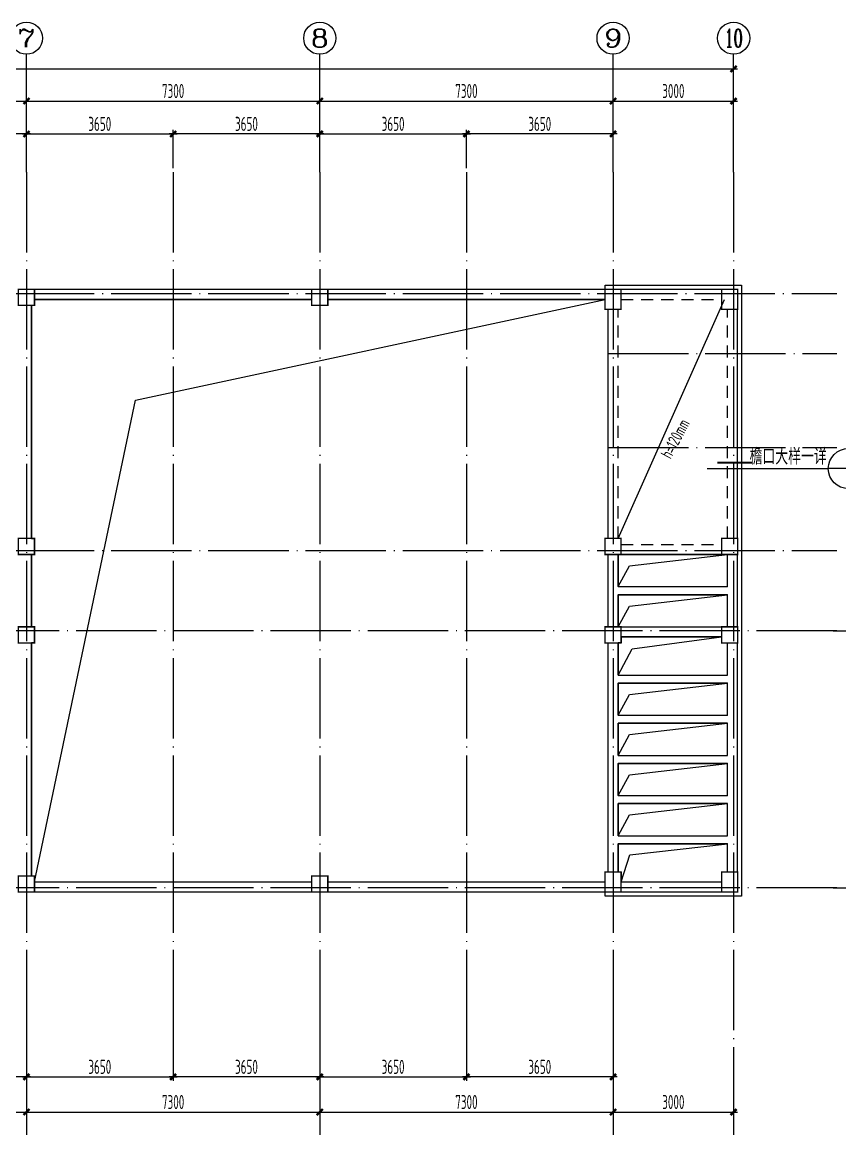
# Model space of a CAD drawing. Extents: x -472319 to -112444, y -516749 to -5704.
# Drawn here: x -260602 to -240249, y -383736 to -356189 of the extents above; entities that cross this region are included whole.
import ezdxf
from ezdxf.enums import TextEntityAlignment as Align

# ---------------------------------------------------------------- set-up
doc = ezdxf.new("R2010")
doc.units = 0
doc.header["$LTSCALE"] = 100
doc.header["$MEASUREMENT"] = 0
for name, pattern in [('3', [5, 3, -2]), ('CENTER', [2, 1.25, -0.25, 0.25, -0.25]), ('DOTE', [2.42, 2, -0.2, 0.02, -0.2])]:
    doc.linetypes.add(name, pattern=pattern)
for name, color, linetype in [('1301', 24, 'Continuous'), ('1307', 7, 'Continuous'), ('AXIS', 3, 'Continuous'), ('AXIS_TEXT', 7, 'Continuous'), ('DIM_IDEN', 3, 'Continuous'), ('DOTE', 1, 'CENTER'), ('PUB_TEXT', 7, 'Continuous'), ('S_BEAM', 4, 'Continuous'), ('S_BEAMDASH', 134, '3'), ('S_CL', 2, 'Continuous'), ('S_HOLE', 253, 'Continuous'), ('板标注', 221, 'Continuous'), ('洞口边线', 7, 'Continuous')]:
    doc.layers.add(name, color=color, linetype=linetype)
doc.styles.add('_HZTXT', font='txt.shx', dxfattribs={"width": 0.35, "bigfont": 'hztxt.shx'})
doc.styles.add('_TCH_AXIS', font='COMPLEX', dxfattribs={"bigfont": 'GBCBIG'})
doc.styles.add('COMPLEX', font='COMPLEX')
doc.styles.add('HZ', font='tssdeng.shx', dxfattribs={"width": 0.6, "height": 350, "bigfont": 'a.shx'})
doc.styles.add('TSSD_Rein', font='Tssdeng.shx', dxfattribs={"width": 0.7, "bigfont": 'hztxt.shx'})
doc.dimstyles.new('DIMN', dxfattribs={"dimtxt": 350, "dimasz": 150, "dimexe": 100, "dimexo": 100, "dimgap": 75, "dimtad": 1, "dimdec": 0, "dimzin": 0, "dimdsep": 46, "dimtxsty": 'HZ', "dimblk": 'ARCHTICK', "dimcen": 0.09, "dimdle": 100, "dimclrd": 3, "dimclre": 3, "dimclrt": 7, "dimazin": 2, "dimtfac": 1, "dimtdec": 0, "dimtmove": 2, "dimatfit": 3, "dimldrblk": 'ARCHTICK', "dimfxl": 1, "dimtolj": 1, "dimtzin": 0, "dimarcsym": 0})

# ---------------------------------------------------------------- blocks, each defined once
blk = doc.blocks.new('_ArchTick')
at = {"color": 0, "linetype": 'ByBlock', "const_width": 0.4}
blk.add_lwpolyline([(-0.5, -0.5), (0.5, 0.5)], dxfattribs=at)
blk = doc.blocks.new('*D1317')
at = {"layer": 'AXIS', "color": 3, "lineweight": -2, "transparency": 16777216}
for p, q in [((-267794, -359820), (-267794, -358054)), ((-260494, -359820), (-260494, -358054)), ((-267894, -358154), (-260394, -358154))]:
    blk.add_line(p, q, dxfattribs=at)
at = {"layer": 'Defpoints', "color": 0, "transparency": 16777216}
for p in [(-260494, -358154), (-267794, -359920), (-260494, -359920)]:
    blk.add_point(p, dxfattribs=at)
at = {"layer": 'AXIS', "color": 3, "lineweight": -2, "transparency": 16777216, "xscale": 150, "yscale": 150, "zscale": 150, "rotation": 180}
blk.add_blockref('_ArchTick', (-267794, -358154), dxfattribs=at)
at = {"layer": 'AXIS', "color": 3, "lineweight": -2, "transparency": 16777216, "xscale": 150, "yscale": 150, "zscale": 150}
blk.add_blockref('_ArchTick', (-260494, -358154), dxfattribs=at)
at = {"layer": 'AXIS', "color": 7, "transparency": 16777216, "insert": (-264144, -357904), "char_height": 350, "attachment_point": 5, "style": 'HZ'}
blk.add_mtext('\\A1;7300', dxfattribs=at)
blk = doc.blocks.new('*D1318')
at = {"layer": 'AXIS', "color": 3, "lineweight": -2, "transparency": 16777216}
for p, q in [((-260494, -359820), (-260494, -358054)), ((-253194, -359820), (-253194, -358054)), ((-260594, -358154), (-253094, -358154))]:
    blk.add_line(p, q, dxfattribs=at)
at = {"layer": 'Defpoints', "color": 0, "transparency": 16777216}
for p in [(-253194, -358154), (-260494, -359920), (-253194, -359920)]:
    blk.add_point(p, dxfattribs=at)
at = {"layer": 'AXIS', "color": 3, "lineweight": -2, "transparency": 16777216, "xscale": 150, "yscale": 150, "zscale": 150, "rotation": 180}
blk.add_blockref('_ArchTick', (-260494, -358154), dxfattribs=at)
at = {"layer": 'AXIS', "color": 3, "lineweight": -2, "transparency": 16777216, "xscale": 150, "yscale": 150, "zscale": 150}
blk.add_blockref('_ArchTick', (-253194, -358154), dxfattribs=at)
at = {"layer": 'AXIS', "color": 7, "transparency": 16777216, "insert": (-256844, -357904), "char_height": 350, "attachment_point": 5, "style": 'HZ'}
blk.add_mtext('\\A1;7300', dxfattribs=at)
blk = doc.blocks.new('*D1319')
at = {"layer": 'AXIS', "color": 3, "lineweight": -2, "transparency": 16777216}
for p, q in [((-253194, -359820), (-253194, -358054)), ((-245894, -359820), (-245894, -358054)), ((-253294, -358154), (-245794, -358154))]:
    blk.add_line(p, q, dxfattribs=at)
at = {"layer": 'Defpoints', "color": 0, "transparency": 16777216}
for p in [(-245894, -358154), (-253194, -359920), (-245894, -359920)]:
    blk.add_point(p, dxfattribs=at)
at = {"layer": 'AXIS', "color": 3, "lineweight": -2, "transparency": 16777216, "xscale": 150, "yscale": 150, "zscale": 150, "rotation": 180}
blk.add_blockref('_ArchTick', (-253194, -358154), dxfattribs=at)
at = {"layer": 'AXIS', "color": 3, "lineweight": -2, "transparency": 16777216, "xscale": 150, "yscale": 150, "zscale": 150}
blk.add_blockref('_ArchTick', (-245894, -358154), dxfattribs=at)
at = {"layer": 'AXIS', "color": 7, "transparency": 16777216, "insert": (-249544, -357904), "char_height": 350, "attachment_point": 5, "style": 'HZ'}
blk.add_mtext('\\A1;7300', dxfattribs=at)
blk = doc.blocks.new('*D1320')
at = {"layer": 'AXIS', "color": 3, "lineweight": -2, "transparency": 16777216}
for p, q in [((-245894, -359820), (-245894, -358054)), ((-242894, -359820), (-242894, -358054)), ((-245994, -358154), (-242794, -358154))]:
    blk.add_line(p, q, dxfattribs=at)
at = {"layer": 'Defpoints', "color": 0, "transparency": 16777216}
for p in [(-242894, -358154), (-245894, -359920), (-242894, -359920)]:
    blk.add_point(p, dxfattribs=at)
at = {"layer": 'AXIS', "color": 3, "lineweight": -2, "transparency": 16777216, "xscale": 150, "yscale": 150, "zscale": 150, "rotation": 180}
blk.add_blockref('_ArchTick', (-245894, -358154), dxfattribs=at)
at = {"layer": 'AXIS', "color": 3, "lineweight": -2, "transparency": 16777216, "xscale": 150, "yscale": 150, "zscale": 150}
blk.add_blockref('_ArchTick', (-242894, -358154), dxfattribs=at)
at = {"layer": 'AXIS', "color": 7, "transparency": 16777216, "insert": (-244394, -357904), "char_height": 350, "attachment_point": 5, "style": 'HZ'}
blk.add_mtext('\\A1;3000', dxfattribs=at)
blk = doc.blocks.new('*D1321')
at = {"layer": 'AXIS', "color": 3, "lineweight": -2, "transparency": 16777216}
for p, q in [((-302694, -359820), (-302694, -357254)), ((-242894, -359820), (-242894, -357254)), ((-302794, -357354), (-242794, -357354))]:
    blk.add_line(p, q, dxfattribs=at)
at = {"layer": 'Defpoints', "color": 0, "transparency": 16777216}
for p in [(-242894, -357354), (-302694, -359920), (-242894, -359920)]:
    blk.add_point(p, dxfattribs=at)
at = {"layer": 'AXIS', "color": 3, "lineweight": -2, "transparency": 16777216, "xscale": 150, "yscale": 150, "zscale": 150, "rotation": 180}
blk.add_blockref('_ArchTick', (-302694, -357354), dxfattribs=at)
at = {"layer": 'AXIS', "color": 3, "lineweight": -2, "transparency": 16777216, "xscale": 150, "yscale": 150, "zscale": 150}
blk.add_blockref('_ArchTick', (-242894, -357354), dxfattribs=at)
at = {"layer": 'AXIS', "color": 7, "transparency": 16777216, "insert": (-272794, -357104), "char_height": 350, "attachment_point": 5, "style": 'HZ'}
blk.add_mtext('\\A1;59800', dxfattribs=at)
blk = doc.blocks.new('*D1331')
at = {"layer": 'AXIS', "color": 3, "lineweight": -2, "transparency": 16777216}
for p, q in [((-267794, -382170), (-267794, -383418)), ((-260494, -382170), (-260494, -383418)), ((-267894, -383318), (-260394, -383318))]:
    blk.add_line(p, q, dxfattribs=at)
at = {"layer": 'Defpoints', "color": 0, "transparency": 16777216}
for p in [(-267794, -382070), (-260494, -382070), (-260494, -383318)]:
    blk.add_point(p, dxfattribs=at)
at = {"layer": 'AXIS', "color": 3, "lineweight": -2, "transparency": 16777216, "xscale": 150, "yscale": 150, "zscale": 150, "rotation": 180}
blk.add_blockref('_ArchTick', (-267794, -383318), dxfattribs=at)
at = {"layer": 'AXIS', "color": 3, "lineweight": -2, "transparency": 16777216, "xscale": 150, "yscale": 150, "zscale": 150}
blk.add_blockref('_ArchTick', (-260494, -383318), dxfattribs=at)
at = {"layer": 'AXIS', "color": 7, "transparency": 16777216, "insert": (-264144, -383068), "char_height": 350, "attachment_point": 5, "style": 'HZ'}
blk.add_mtext('\\A1;7300', dxfattribs=at)
blk = doc.blocks.new('*D1332')
at = {"layer": 'AXIS', "color": 3, "lineweight": -2, "transparency": 16777216}
for p, q in [((-260494, -382170), (-260494, -383418)), ((-253194, -382170), (-253194, -383418)), ((-260594, -383318), (-253094, -383318))]:
    blk.add_line(p, q, dxfattribs=at)
at = {"layer": 'Defpoints', "color": 0, "transparency": 16777216}
for p in [(-260494, -382070), (-253194, -382070), (-253194, -383318)]:
    blk.add_point(p, dxfattribs=at)
at = {"layer": 'AXIS', "color": 3, "lineweight": -2, "transparency": 16777216, "xscale": 150, "yscale": 150, "zscale": 150, "rotation": 180}
blk.add_blockref('_ArchTick', (-260494, -383318), dxfattribs=at)
at = {"layer": 'AXIS', "color": 3, "lineweight": -2, "transparency": 16777216, "xscale": 150, "yscale": 150, "zscale": 150}
blk.add_blockref('_ArchTick', (-253194, -383318), dxfattribs=at)
at = {"layer": 'AXIS', "color": 7, "transparency": 16777216, "insert": (-256844, -383068), "char_height": 350, "attachment_point": 5, "style": 'HZ'}
blk.add_mtext('\\A1;7300', dxfattribs=at)
blk = doc.blocks.new('*D1333')
at = {"layer": 'AXIS', "color": 3, "lineweight": -2, "transparency": 16777216}
for p, q in [((-253194, -382170), (-253194, -383418)), ((-245894, -382170), (-245894, -383418)), ((-253294, -383318), (-245794, -383318))]:
    blk.add_line(p, q, dxfattribs=at)
at = {"layer": 'Defpoints', "color": 0, "transparency": 16777216}
for p in [(-253194, -382070), (-245894, -382070), (-245894, -383318)]:
    blk.add_point(p, dxfattribs=at)
at = {"layer": 'AXIS', "color": 3, "lineweight": -2, "transparency": 16777216, "xscale": 150, "yscale": 150, "zscale": 150, "rotation": 180}
blk.add_blockref('_ArchTick', (-253194, -383318), dxfattribs=at)
at = {"layer": 'AXIS', "color": 3, "lineweight": -2, "transparency": 16777216, "xscale": 150, "yscale": 150, "zscale": 150}
blk.add_blockref('_ArchTick', (-245894, -383318), dxfattribs=at)
at = {"layer": 'AXIS', "color": 7, "transparency": 16777216, "insert": (-249544, -383068), "char_height": 350, "attachment_point": 5, "style": 'HZ'}
blk.add_mtext('\\A1;7300', dxfattribs=at)
blk = doc.blocks.new('*D1334')
at = {"layer": 'AXIS', "color": 3, "lineweight": -2, "transparency": 16777216}
for p, q in [((-245894, -382170), (-245894, -383418)), ((-242894, -382170), (-242894, -383418)), ((-245994, -383318), (-242794, -383318))]:
    blk.add_line(p, q, dxfattribs=at)
at = {"layer": 'Defpoints', "color": 0, "transparency": 16777216}
for p in [(-245894, -382070), (-242894, -382070), (-242894, -383318)]:
    blk.add_point(p, dxfattribs=at)
at = {"layer": 'AXIS', "color": 3, "lineweight": -2, "transparency": 16777216, "xscale": 150, "yscale": 150, "zscale": 150, "rotation": 180}
blk.add_blockref('_ArchTick', (-245894, -383318), dxfattribs=at)
at = {"layer": 'AXIS', "color": 3, "lineweight": -2, "transparency": 16777216, "xscale": 150, "yscale": 150, "zscale": 150}
blk.add_blockref('_ArchTick', (-242894, -383318), dxfattribs=at)
at = {"layer": 'AXIS', "color": 7, "transparency": 16777216, "insert": (-244394, -383068), "char_height": 350, "attachment_point": 5, "style": 'HZ'}
blk.add_mtext('\\A1;3000', dxfattribs=at)
blk = doc.blocks.new('*D1335')
at = {"layer": 'AXIS', "color": 3, "lineweight": -2, "transparency": 16777216}
for p, q in [((-302694, -382170), (-302694, -384218)), ((-242894, -382170), (-242894, -384218)), ((-302794, -384118), (-242794, -384118))]:
    blk.add_line(p, q, dxfattribs=at)
at = {"layer": 'Defpoints', "color": 0, "transparency": 16777216}
for p in [(-302694, -382070), (-242894, -382070), (-242894, -384118)]:
    blk.add_point(p, dxfattribs=at)
at = {"layer": 'AXIS', "color": 3, "lineweight": -2, "transparency": 16777216, "xscale": 150, "yscale": 150, "zscale": 150, "rotation": 180}
blk.add_blockref('_ArchTick', (-302694, -384118), dxfattribs=at)
at = {"layer": 'AXIS', "color": 3, "lineweight": -2, "transparency": 16777216, "xscale": 150, "yscale": 150, "zscale": 150}
blk.add_blockref('_ArchTick', (-242894, -384118), dxfattribs=at)
at = {"layer": 'AXIS', "color": 7, "transparency": 16777216, "insert": (-272794, -383868), "char_height": 350, "attachment_point": 5, "style": 'HZ'}
blk.add_mtext('\\A1;59800', dxfattribs=at)
blk = doc.blocks.new('_AXISO')
blk.add_circle((0, 0), 0.5)
at = {"layer": 'AXIS_TEXT', "style": 'COMPLEX', "width": 1.041667}
blk.add_attdef('A', text='', height=0.56, dxfattribs=at).set_placement((-0.25, -0.28), (0.25, -0.28), align=Align.FIT)
blk = doc.blocks.new('*D1370')
at = {"layer": '1301', "color": 3, "lineweight": -2, "transparency": 16777216}
for p, q in [((-249544, -359820), (-249544, -358872)), ((-245894, -359820), (-245894, -358872)), ((-245794, -358972), (-249644, -358972))]:
    blk.add_line(p, q, dxfattribs=at)
at = {"layer": 'Defpoints', "color": 0, "transparency": 16777216}
for p in [(-249544, -358972), (-249544, -359920), (-245894, -359920)]:
    blk.add_point(p, dxfattribs=at)
at = {"layer": '1301', "color": 3, "lineweight": -2, "transparency": 16777216, "xscale": 150, "yscale": 150, "zscale": 150, "rotation": 180}
blk.add_blockref('_ArchTick', (-249544, -358972), dxfattribs=at)
at = {"layer": '1301', "color": 3, "lineweight": -2, "transparency": 16777216, "xscale": 150, "yscale": 150, "zscale": 150}
blk.add_blockref('_ArchTick', (-245894, -358972), dxfattribs=at)
at = {"layer": '1301', "color": 7, "transparency": 16777216, "insert": (-247719, -358722), "char_height": 350, "attachment_point": 5, "style": 'HZ'}
blk.add_mtext('\\A1;3650', dxfattribs=at)
blk = doc.blocks.new('*D1342')
at = {"layer": '1301', "color": 3, "lineweight": -2, "transparency": 16777216}
for p, q in [((-253194, -359820), (-253194, -358872)), ((-249544, -359820), (-249544, -358872)), ((-253294, -358972), (-249444, -358972))]:
    blk.add_line(p, q, dxfattribs=at)
at = {"layer": 'Defpoints', "color": 0, "transparency": 16777216}
for p in [(-249544, -358972), (-253194, -359920), (-249544, -359920)]:
    blk.add_point(p, dxfattribs=at)
at = {"layer": '1301', "color": 3, "lineweight": -2, "transparency": 16777216, "xscale": 150, "yscale": 150, "zscale": 150, "rotation": 180}
blk.add_blockref('_ArchTick', (-253194, -358972), dxfattribs=at)
at = {"layer": '1301', "color": 3, "lineweight": -2, "transparency": 16777216, "xscale": 150, "yscale": 150, "zscale": 150}
blk.add_blockref('_ArchTick', (-249544, -358972), dxfattribs=at)
at = {"layer": '1301', "color": 7, "transparency": 16777216, "insert": (-251369, -358722), "char_height": 350, "attachment_point": 5, "style": 'HZ'}
blk.add_mtext('\\A1;3650', dxfattribs=at)
blk = doc.blocks.new('*D1343')
at = {"layer": '1301', "color": 3, "lineweight": -2, "transparency": 16777216}
for p, q in [((-256844, -359820), (-256844, -358872)), ((-253194, -359820), (-253194, -358872)), ((-253094, -358972), (-256944, -358972))]:
    blk.add_line(p, q, dxfattribs=at)
at = {"layer": 'Defpoints', "color": 0, "transparency": 16777216}
for p in [(-256844, -358972), (-256844, -359920), (-253194, -359920)]:
    blk.add_point(p, dxfattribs=at)
at = {"layer": '1301', "color": 3, "lineweight": -2, "transparency": 16777216, "xscale": 150, "yscale": 150, "zscale": 150, "rotation": 180}
blk.add_blockref('_ArchTick', (-256844, -358972), dxfattribs=at)
at = {"layer": '1301', "color": 3, "lineweight": -2, "transparency": 16777216, "xscale": 150, "yscale": 150, "zscale": 150}
blk.add_blockref('_ArchTick', (-253194, -358972), dxfattribs=at)
at = {"layer": '1301', "color": 7, "transparency": 16777216, "insert": (-255019, -358722), "char_height": 350, "attachment_point": 5, "style": 'HZ'}
blk.add_mtext('\\A1;3650', dxfattribs=at)
blk = doc.blocks.new('*D1344')
at = {"layer": '1301', "color": 3, "lineweight": -2, "transparency": 16777216}
for p, q in [((-260494, -359820), (-260494, -358872)), ((-256844, -359820), (-256844, -358872)), ((-260594, -358972), (-256744, -358972))]:
    blk.add_line(p, q, dxfattribs=at)
at = {"layer": 'Defpoints', "color": 0, "transparency": 16777216}
for p in [(-256844, -358972), (-260494, -359920), (-256844, -359920)]:
    blk.add_point(p, dxfattribs=at)
at = {"layer": '1301', "color": 3, "lineweight": -2, "transparency": 16777216, "xscale": 150, "yscale": 150, "zscale": 150, "rotation": 180}
blk.add_blockref('_ArchTick', (-260494, -358972), dxfattribs=at)
at = {"layer": '1301', "color": 3, "lineweight": -2, "transparency": 16777216, "xscale": 150, "yscale": 150, "zscale": 150}
blk.add_blockref('_ArchTick', (-256844, -358972), dxfattribs=at)
at = {"layer": '1301', "color": 7, "transparency": 16777216, "insert": (-258669, -358722), "char_height": 350, "attachment_point": 5, "style": 'HZ'}
blk.add_mtext('\\A1;3650', dxfattribs=at)
blk = doc.blocks.new('*D1346')
at = {"layer": '1301', "color": 3, "lineweight": -2, "transparency": 16777216}
for p, q in [((-264144, -359820), (-264144, -358872)), ((-260494, -359820), (-260494, -358872)), ((-260394, -358972), (-264244, -358972))]:
    blk.add_line(p, q, dxfattribs=at)
at = {"layer": 'Defpoints', "color": 0, "transparency": 16777216}
for p in [(-264144, -358972), (-264144, -359920), (-260494, -359920)]:
    blk.add_point(p, dxfattribs=at)
at = {"layer": '1301', "color": 3, "lineweight": -2, "transparency": 16777216, "xscale": 150, "yscale": 150, "zscale": 150, "rotation": 180}
blk.add_blockref('_ArchTick', (-264144, -358972), dxfattribs=at)
at = {"layer": '1301', "color": 3, "lineweight": -2, "transparency": 16777216, "xscale": 150, "yscale": 150, "zscale": 150}
blk.add_blockref('_ArchTick', (-260494, -358972), dxfattribs=at)
at = {"layer": '1301', "color": 7, "transparency": 16777216, "insert": (-262319, -358722), "char_height": 350, "attachment_point": 5, "style": 'HZ'}
blk.add_mtext('\\A1;3650', dxfattribs=at)
blk = doc.blocks.new('*D1301')
at = {"layer": '1301', "color": 3, "lineweight": -2, "transparency": 16777216}
for p, q in [((-264144, -380860), (-264144, -382542)), ((-260494, -380860), (-260494, -382542)), ((-260394, -382442), (-264244, -382442))]:
    blk.add_line(p, q, dxfattribs=at)
at = {"layer": 'Defpoints', "color": 0, "transparency": 16777216}
for p in [(-264144, -380760), (-260494, -380760), (-264144, -382442)]:
    blk.add_point(p, dxfattribs=at)
at = {"layer": '1301', "color": 3, "lineweight": -2, "transparency": 16777216, "xscale": 150, "yscale": 150, "zscale": 150, "rotation": 180}
blk.add_blockref('_ArchTick', (-264144, -382442), dxfattribs=at)
at = {"layer": '1301', "color": 3, "lineweight": -2, "transparency": 16777216, "xscale": 150, "yscale": 150, "zscale": 150}
blk.add_blockref('_ArchTick', (-260494, -382442), dxfattribs=at)
at = {"layer": '1301', "color": 7, "transparency": 16777216, "insert": (-262319, -382192), "char_height": 350, "attachment_point": 5, "style": 'HZ'}
blk.add_mtext('\\A1;3650', dxfattribs=at)
blk = doc.blocks.new('*D1303')
at = {"layer": '1301', "color": 3, "lineweight": -2, "transparency": 16777216}
for p, q in [((-256844, -380860), (-256844, -382542)), ((-253194, -380860), (-253194, -382542)), ((-253094, -382442), (-256944, -382442))]:
    blk.add_line(p, q, dxfattribs=at)
at = {"layer": 'Defpoints', "color": 0, "transparency": 16777216}
for p in [(-256844, -380760), (-253194, -380760), (-256844, -382442)]:
    blk.add_point(p, dxfattribs=at)
at = {"layer": '1301', "color": 3, "lineweight": -2, "transparency": 16777216, "xscale": 150, "yscale": 150, "zscale": 150, "rotation": 180}
blk.add_blockref('_ArchTick', (-256844, -382442), dxfattribs=at)
at = {"layer": '1301', "color": 3, "lineweight": -2, "transparency": 16777216, "xscale": 150, "yscale": 150, "zscale": 150}
blk.add_blockref('_ArchTick', (-253194, -382442), dxfattribs=at)
at = {"layer": '1301', "color": 7, "transparency": 16777216, "insert": (-255019, -382192), "char_height": 350, "attachment_point": 5, "style": 'HZ'}
blk.add_mtext('\\A1;3650', dxfattribs=at)
blk = doc.blocks.new('*D1304')
at = {"layer": '1301', "color": 3, "lineweight": -2, "transparency": 16777216}
for p, q in [((-260494, -380860), (-260494, -382542)), ((-256844, -380860), (-256844, -382542)), ((-260594, -382442), (-256744, -382442))]:
    blk.add_line(p, q, dxfattribs=at)
at = {"layer": 'Defpoints', "color": 0, "transparency": 16777216}
for p in [(-260494, -380760), (-256844, -380760), (-256844, -382442)]:
    blk.add_point(p, dxfattribs=at)
at = {"layer": '1301', "color": 3, "lineweight": -2, "transparency": 16777216, "xscale": 150, "yscale": 150, "zscale": 150, "rotation": 180}
blk.add_blockref('_ArchTick', (-260494, -382442), dxfattribs=at)
at = {"layer": '1301', "color": 3, "lineweight": -2, "transparency": 16777216, "xscale": 150, "yscale": 150, "zscale": 150}
blk.add_blockref('_ArchTick', (-256844, -382442), dxfattribs=at)
at = {"layer": '1301', "color": 7, "transparency": 16777216, "insert": (-258669, -382192), "char_height": 350, "attachment_point": 5, "style": 'HZ'}
blk.add_mtext('\\A1;3650', dxfattribs=at)
blk = doc.blocks.new('*D1305')
at = {"layer": '1301', "color": 3, "lineweight": -2, "transparency": 16777216}
for p, q in [((-249544, -380860), (-249544, -382542)), ((-245894, -380860), (-245894, -382542)), ((-245794, -382442), (-249644, -382442))]:
    blk.add_line(p, q, dxfattribs=at)
at = {"layer": 'Defpoints', "color": 0, "transparency": 16777216}
for p in [(-249544, -380760), (-245894, -380760), (-249544, -382442)]:
    blk.add_point(p, dxfattribs=at)
at = {"layer": '1301', "color": 3, "lineweight": -2, "transparency": 16777216, "xscale": 150, "yscale": 150, "zscale": 150, "rotation": 180}
blk.add_blockref('_ArchTick', (-249544, -382442), dxfattribs=at)
at = {"layer": '1301', "color": 3, "lineweight": -2, "transparency": 16777216, "xscale": 150, "yscale": 150, "zscale": 150}
blk.add_blockref('_ArchTick', (-245894, -382442), dxfattribs=at)
at = {"layer": '1301', "color": 7, "transparency": 16777216, "insert": (-247719, -382192), "char_height": 350, "attachment_point": 5, "style": 'HZ'}
blk.add_mtext('\\A1;3650', dxfattribs=at)
blk = doc.blocks.new('*D1306')
at = {"layer": '1301', "color": 3, "lineweight": -2, "transparency": 16777216}
for p, q in [((-253194, -380860), (-253194, -382542)), ((-249544, -380860), (-249544, -382542)), ((-253294, -382442), (-249444, -382442))]:
    blk.add_line(p, q, dxfattribs=at)
at = {"layer": 'Defpoints', "color": 0, "transparency": 16777216}
for p in [(-253194, -380760), (-249544, -380760), (-249544, -382442)]:
    blk.add_point(p, dxfattribs=at)
at = {"layer": '1301', "color": 3, "lineweight": -2, "transparency": 16777216, "xscale": 150, "yscale": 150, "zscale": 150, "rotation": 180}
blk.add_blockref('_ArchTick', (-253194, -382442), dxfattribs=at)
at = {"layer": '1301', "color": 3, "lineweight": -2, "transparency": 16777216, "xscale": 150, "yscale": 150, "zscale": 150}
blk.add_blockref('_ArchTick', (-249544, -382442), dxfattribs=at)
at = {"layer": '1301', "color": 7, "transparency": 16777216, "insert": (-251369, -382192), "char_height": 350, "attachment_point": 5, "style": 'HZ'}
blk.add_mtext('\\A1;3650', dxfattribs=at)
blk = doc.blocks.new('*D1378')
at = {"layer": 'AXIS', "color": 3, "lineweight": -2, "transparency": 16777216}
for p, q in [((-239279, -377840), (-239279, -371240)), ((-240413, -371340), (-239179, -371340)), ((-240413, -377740), (-239179, -377740))]:
    blk.add_line(p, q, dxfattribs=at)
at = {"layer": 'Defpoints', "color": 0, "transparency": 16777216}
for p in [(-240513, -371340), (-239279, -371340), (-240513, -377740)]:
    blk.add_point(p, dxfattribs=at)
at = {"layer": 'AXIS', "color": 3, "lineweight": -2, "transparency": 16777216, "xscale": 150, "yscale": 150, "zscale": 150}
for p, rotation in [((-239279, -371340), 90), ((-239279, -377740), 270)]:
    blk.add_blockref('_ArchTick', p, dxfattribs=dict(at, rotation=rotation))
at = {"layer": 'AXIS', "color": 7, "transparency": 16777216, "insert": (-239529, -374540), "char_height": 350, "attachment_point": 5, "rotation": 90, "style": 'HZ'}
blk.add_mtext('\\A1;6400', dxfattribs=at)

msp = doc.modelspace()

# ---------------------------------------------------------------- linework, layer by layer
msp.add_lwpolyline([(-246093.829, -362839.891), (-246093.829, -362739.891), (-246093.829, -362739.891), (-246093.829, -362739.891), (-242693.829, -362739.891), (-242693.829, -377939.891), (-246093.829, -377939.891), (-246093.829, -377939.891), (-246093.829, -377939.891), (-246093.829, -377839.891)])
at = {"layer": '1307', "color": 7}
msp.add_line((-245768.829, -369039.892), (-243118.829, -363089.891), dxfattribs=at)
at = {"layer": 'AXIS'}
for p, q in [((-260493.829, -359920.242), (-260493.829, -356989.447)), ((-253193.829, -359920.242), (-253193.829, -356989.447)), ((-245893.829, -359920.242), (-245893.829, -356989.447)), ((-242893.829, -359920.242), (-242893.829, -356989.447)), ((-260493.829, -382070.283), (-260493.829, -384482.578)), ((-253193.829, -382070.283), (-253193.829, -384482.578)), ((-245893.829, -382070.283), (-245893.829, -384482.578)), ((-242893.829, -382070.283), (-242893.829, -384482.578))]:
    msp.add_line(p, q, dxfattribs=at)
at = {"layer": 'DIM_IDEN'}
for p in [(-243551, -367303), (-239536.58, -367303)]:
    msp.add_line(p, (-240536.58, -367303), dxfattribs=at)
at = {"layer": 'DIM_IDEN', "const_width": 50}
msp.add_lwpolyline([(-243298.653, -367153), (-242417.37, -367153)], dxfattribs=at)
at = {"layer": 'DIM_IDEN'}
msp.add_circle((-240036.58, -367303), 500, dxfattribs=at)
at = {"layer": 'DOTE', "linetype": 'DOTE', "ltscale": 10}
for p, q in [((-260493.829, -359920.242), (-260493.829, -382070.283)), ((-256843.829, -359920.242), (-256843.829, -382070.283)), ((-253193.829, -359920.242), (-253193.829, -382070.283)), ((-249543.829, -359920.242), (-249543.829, -382070.283)), ((-245893.829, -359920.242), (-245893.829, -382070.283)), ((-242893.829, -359920.242), (-242893.829, -382070.283)), ((-304367.647, -362939.891), (-240321.018, -362939.891)), ((-246018.829, -364439.891), (-240321.018, -364439.891)), ((-246018.829, -366779.891), (-240321.018, -366779.891)), ((-304367.647, -369339.891), (-240321.018, -369339.891)), ((-240321.018, -371339.891), (-304367.647, -371339.891)), ((-240321.018, -377739.891), (-304367.647, -377739.891))]:
    msp.add_line(p, q, dxfattribs=at)
at = {"layer": 'S_BEAM'}
for p, q in [((-260293.829, -362839.891), (-256843.829, -362839.891)), ((-256843.829, -362839.891), (-253393.829, -362839.891)), ((-252993.829, -362839.891), (-249543.829, -362839.891)), ((-249543.829, -362839.891), (-246093.829, -362839.891)), ((-245693.829, -362839.891), (-243193.829, -362839.891)), ((-260368.829, -369039.892), (-260368.829, -363239.891)), ((-260293.829, -363089.891), (-256843.829, -363089.891)), ((-256843.829, -363089.891), (-253393.829, -363089.891)), ((-252993.829, -363089.891), (-249543.829, -363089.891)), ((-249543.829, -363089.891), (-246093.829, -363089.891)), ((-246018.829, -369039.892), (-246018.829, -363339.891)), ((-242793.829, -369039.892), (-242793.829, -363339.891)), ((-260368.829, -370339.892), (-260368.829, -369439.892)), ((-246018.829, -370339.892), (-246018.829, -369439.892)), ((-245768.829, -370239.892), (-245768.829, -369439.892)), ((-245693.829, -369439.892), (-243193.829, -369439.892)), ((-243043.829, -370239.892), (-243043.829, -369439.892)), ((-242793.829, -370339.892), (-242793.829, -369439.892)), ((-260368.829, -371239.892), (-260368.829, -370339.892)), ((-246018.829, -371239.892), (-246018.829, -370339.892)), ((-245768.829, -370239.892), (-243043.829, -370239.892)), ((-245768.829, -371239.892), (-245768.829, -370439.892)), ((-245768.829, -370439.892), (-243043.829, -370439.892)), ((-243043.829, -371239.892), (-243043.829, -370439.892)), ((-242793.829, -371239.892), (-242793.829, -370339.892)), ((-245693.829, -371239.892), (-243193.829, -371239.892)), ((-245693.829, -371489.892), (-243193.829, -371489.892)), ((-260368.829, -372539.892), (-260368.829, -371639.892)), ((-246018.829, -372539.892), (-246018.829, -371639.892)), ((-245768.829, -372439.892), (-245768.829, -371639.892)), ((-243043.829, -372439.892), (-243043.829, -371639.892)), ((-242793.829, -372539.892), (-242793.829, -371639.892)), ((-260368.829, -373539.892), (-260368.829, -372539.892)), ((-246018.829, -373539.892), (-246018.829, -372539.892)), ((-245768.829, -372439.892), (-243043.829, -372439.892)), ((-245768.829, -373439.892), (-245768.829, -372639.892)), ((-245768.829, -372639.892), (-243043.829, -372639.892)), ((-243043.829, -373439.892), (-243043.829, -372639.892)), ((-242793.829, -373539.892), (-242793.829, -372539.892)), ((-245768.829, -373439.892), (-243043.829, -373439.892)), ((-260368.829, -374539.892), (-260368.829, -373539.892)), ((-246018.829, -374539.892), (-246018.829, -373539.892)), ((-245768.829, -374439.892), (-245768.829, -373639.892)), ((-245768.829, -373639.892), (-243043.829, -373639.892)), ((-243043.829, -374439.892), (-243043.829, -373639.892)), ((-242793.829, -374539.892), (-242793.829, -373539.892)), ((-260368.829, -375539.892), (-260368.829, -374539.892)), ((-246018.829, -375539.892), (-246018.829, -374539.892)), ((-245768.829, -374439.892), (-243043.829, -374439.892)), ((-242793.829, -375539.892), (-242793.829, -374539.892)), ((-245768.829, -375439.892), (-245768.829, -374639.892)), ((-245768.829, -374639.892), (-243043.829, -374639.892)), ((-243043.829, -375439.892), (-243043.829, -374639.892)), ((-245768.829, -375439.892), (-243043.829, -375439.892)), ((-260368.829, -376539.892), (-260368.829, -375539.892)), ((-246018.829, -376539.892), (-246018.829, -375539.892)), ((-245768.829, -376439.892), (-245768.829, -375639.892)), ((-245768.829, -375639.892), (-243043.829, -375639.892)), ((-243043.829, -376439.892), (-243043.829, -375639.892)), ((-242793.829, -376539.892), (-242793.829, -375539.892)), ((-260368.829, -377439.892), (-260368.829, -376539.892)), ((-246018.829, -377339.892), (-246018.829, -376539.892)), ((-245768.829, -376439.892), (-243043.829, -376439.892)), ((-242793.829, -377339.892), (-242793.829, -376539.892)), ((-245768.829, -377339.892), (-245768.829, -376639.892)), ((-245768.829, -376639.892), (-243043.829, -376639.892)), ((-243043.829, -377339.892), (-243043.829, -376639.892)), ((-260293.829, -377589.892), (-256843.829, -377589.892)), ((-256843.829, -377589.892), (-253393.829, -377589.892)), ((-252993.829, -377589.892), (-249543.829, -377589.892)), ((-249543.829, -377589.892), (-246093.829, -377589.892)), ((-245693.829, -377589.892), (-243193.829, -377589.892)), ((-260293.829, -377839.892), (-256843.829, -377839.892)), ((-256843.829, -377839.892), (-253393.829, -377839.892)), ((-252993.829, -377839.892), (-249543.829, -377839.892)), ((-249543.829, -377839.892), (-246093.829, -377839.892)), ((-245693.829, -377839.892), (-243193.829, -377839.892))]:
    msp.add_line(p, q, dxfattribs=at)
at = {"layer": 'S_BEAMDASH'}
for p, q in [((-245693.829, -363089.891), (-243193.829, -363089.891)), ((-245768.829, -369039.892), (-245768.829, -363339.891)), ((-243043.829, -369039.892), (-243043.829, -363339.891)), ((-245693.829, -369189.892), (-243193.829, -369189.892))]:
    msp.add_line(p, q, dxfattribs=at)
at = {"layer": 'S_CL', "const_width": 35}
for points in [[(-260293.829, -363239.891), (-260293.829, -362839.891), (-260693.829, -362839.891), (-260693.829, -363239.891)], [(-252993.829, -363239.891), (-252993.829, -362839.891), (-253393.829, -362839.891), (-253393.829, -363239.891)], [(-245693.829, -363339.891), (-245693.829, -362839.891), (-246093.829, -362839.891), (-246093.829, -363339.891)], [(-242793.829, -363339.891), (-242793.829, -362839.891), (-243193.829, -362839.891), (-243193.829, -363339.891)], [(-260293.829, -369439.892), (-260293.829, -369039.892), (-260693.829, -369039.892), (-260693.829, -369439.892)], [(-245693.829, -369439.892), (-245693.829, -369039.892), (-246093.829, -369039.892), (-246093.829, -369439.892)], [(-242793.829, -369439.892), (-242793.829, -369039.892), (-243193.829, -369039.892), (-243193.829, -369439.892)], [(-260293.829, -371639.892), (-260293.829, -371239.892), (-260693.829, -371239.892), (-260693.829, -371639.892)], [(-245693.829, -371639.892), (-245693.829, -371239.892), (-246093.829, -371239.892), (-246093.829, -371639.892)], [(-242793.829, -371639.892), (-242793.829, -371239.892), (-243193.829, -371239.892), (-243193.829, -371639.892)], [(-245693.829, -377839.892), (-245693.829, -377339.892), (-246093.829, -377339.892), (-246093.829, -377839.892)], [(-242793.829, -377839.892), (-242793.829, -377339.892), (-243193.829, -377339.892), (-243193.829, -377839.892)], [(-260293.829, -377839.892), (-260293.829, -377439.892), (-260693.829, -377439.892), (-260693.829, -377839.892)], [(-252993.829, -377839.892), (-252993.829, -377439.892), (-253393.829, -377439.892), (-253393.829, -377839.892)]]:
    msp.add_lwpolyline(points, close=True, dxfattribs=at)
at = {"layer": 'S_HOLE', "const_width": 18}
for points in [[(-260368.829, -369039.892), (-260293.829, -369039.892), (-260293.829, -369439.892), (-260368.829, -369439.892), (-260368.829, -371239.892), (-260293.829, -371239.892), (-260293.829, -371639.892), (-260368.829, -371639.892), (-260368.829, -377439.892), (-260293.829, -377439.892), (-260293.829, -377589.892), (-253393.829, -377589.892), (-253393.829, -377439.892), (-252993.829, -377439.892), (-252993.829, -377589.892), (-246093.829, -377589.892), (-246093.829, -377339.892), (-246018.829, -377339.892), (-246018.829, -371639.892), (-246093.829, -371639.892), (-246093.829, -371239.892), (-246018.829, -371239.892), (-246018.829, -369439.892), (-246093.829, -369439.892), (-246093.829, -369039.892), (-246018.829, -369039.892), (-246018.829, -363339.891), (-246093.829, -363339.891), (-246093.829, -363089.891), (-252993.829, -363089.891), (-252993.829, -363239.891), (-253393.829, -363239.891), (-253393.829, -363089.891), (-260293.829, -363089.891), (-260293.829, -363239.891), (-260368.829, -363239.891), (-260368.829, -369039.892)], [(-245768.829, -370239.892), (-243043.829, -370239.892), (-243043.829, -369439.892), (-245768.829, -369439.892), (-245768.829, -370239.892)], [(-245768.829, -371239.892), (-243043.829, -371239.892), (-243043.829, -370439.892), (-245768.829, -370439.892), (-245768.829, -371239.892)], [(-245768.829, -372439.892), (-243043.829, -372439.892), (-243043.829, -371639.892), (-243193.829, -371639.892), (-243193.829, -371489.892), (-245693.829, -371489.892), (-245693.829, -371639.892), (-245768.829, -371639.892), (-245768.829, -372439.892)], [(-245768.829, -373439.892), (-243043.829, -373439.892), (-243043.829, -372639.892), (-245768.829, -372639.892), (-245768.829, -373439.892)], [(-245768.829, -374439.892), (-243043.829, -374439.892), (-243043.829, -373639.892), (-245768.829, -373639.892), (-245768.829, -374439.892)], [(-245768.829, -375439.892), (-243043.829, -375439.892), (-243043.829, -374639.892), (-245768.829, -374639.892), (-245768.829, -375439.892)], [(-245768.829, -376439.892), (-243043.829, -376439.892), (-243043.829, -375639.892), (-245768.829, -375639.892), (-245768.829, -376439.892)], [(-245768.829, -377339.892), (-245693.829, -377339.892), (-245693.829, -377589.892), (-243193.829, -377589.892), (-243193.829, -377339.892), (-243043.829, -377339.892), (-243043.829, -376639.892), (-245768.829, -376639.892), (-245768.829, -377339.892)]]:
    msp.add_lwpolyline(points, close=True, dxfattribs=at)
at = {"layer": '洞口边线'}
for points in [[(-246093.829, -363089.891), (-252993.829, -363089.891), (-252993.829, -363239.891), (-253393.829, -363239.891), (-253393.829, -363089.891), (-260293.829, -363089.891), (-260293.829, -363239.891), (-260368.829, -363239.891), (-260368.829, -369039.892), (-260293.829, -369039.892), (-260293.829, -369439.892), (-260368.829, -369439.892), (-260368.829, -371239.892), (-260293.829, -371239.892), (-260293.829, -371639.892), (-260368.829, -371639.892), (-260368.829, -377439.892), (-260293.829, -377439.892), (-260293.829, -377589.892), (-257783.598, -365600.119), (-246093.829, -363089.891)], [(-243043.829, -369439.892), (-245768.829, -369439.892), (-245768.829, -370239.892), (-245485.985, -369722.734), (-243043.829, -369439.892)], [(-243043.829, -370439.892), (-245768.829, -370439.892), (-245768.829, -371239.892), (-245485.985, -370722.734), (-243043.829, -370439.892)], [(-243193.829, -371489.892), (-245693.829, -371489.892), (-245693.829, -371639.892), (-245768.829, -371639.892), (-245768.829, -372439.892), (-245422.344, -371783.653), (-243193.829, -371489.892)], [(-243043.829, -372639.892), (-245768.829, -372639.892), (-245768.829, -373439.892), (-245485.985, -372922.734), (-243043.829, -372639.892)], [(-243043.829, -373639.892), (-245768.829, -373639.892), (-245768.829, -374439.892), (-245485.985, -373922.734), (-243043.829, -373639.892)], [(-243043.829, -374639.892), (-245768.829, -374639.892), (-245768.829, -375439.892), (-245485.985, -374922.734), (-243043.829, -374639.892)], [(-243043.829, -375639.892), (-245768.829, -375639.892), (-245768.829, -376439.892), (-245485.985, -375922.734), (-243043.829, -375639.892)], [(-243043.829, -376639.892), (-245768.829, -376639.892), (-245768.829, -377339.892), (-245693.829, -377339.892), (-245693.829, -377589.892), (-245475.067, -376911.376), (-243043.829, -376639.892)]]:
    msp.add_lwpolyline(points, close=True, dxfattribs=at)

# ---------------------------------------------------------------- block references
at = {"layer": 'AXIS'}
ref = msp.add_blockref('_AXISO', (-260493.829, -356589.447), dxfattribs=dict(at, xscale=800, yscale=800, zscale=800))
ref.add_attrib('A', '7', dxfattribs={"layer": 'AXIS_TEXT', "height": 452.548, "style": '_TCH_AXIS', "width": 1.5}).set_placement((-260720.103, -356815.721), (-260267.554, -356815.721), align=Align.FIT)
ref = msp.add_blockref('_AXISO', (-253193.829, -356589.447), dxfattribs=dict(at, xscale=800, yscale=800, zscale=800))
ref.add_attrib('A', '8', dxfattribs={"layer": 'AXIS_TEXT', "height": 452.548, "style": '_TCH_AXIS', "width": 1.5}).set_placement((-253420.103, -356815.721), (-252967.554, -356815.721), align=Align.FIT)
ref = msp.add_blockref('_AXISO', (-245893.829, -356589.447), dxfattribs=dict(at, xscale=800, yscale=800, zscale=800))
ref.add_attrib('A', '9', dxfattribs={"layer": 'AXIS_TEXT', "height": 452.548, "style": '_TCH_AXIS', "width": 1.5}).set_placement((-246120.103, -356815.721), (-245667.554, -356815.721), align=Align.FIT)
ref = msp.add_blockref('_AXISO', (-242893.829, -356589.447), dxfattribs=dict(at, xscale=800, yscale=800, zscale=800))
ref.add_attrib('A', '10', dxfattribs={"layer": 'AXIS_TEXT', "height": 452.5483, "style": '_TCH_AXIS', "width": 0.724138}).set_placement((-243120.103, -356815.721), (-242667.554, -356815.721), align=Align.FIT)

# ---------------------------------------------------------------- texts
at = {"layer": 'PUB_TEXT', "style": '_HZTXT', "width": 0.8}
msp.add_text('檐口大样一详', height=400, dxfattribs=at).set_placement((-242496.107, -367203))
at = {"layer": '板标注', "style": 'TSSD_Rein', "width": 0.7}
msp.add_text('h=120mm', height=300, rotation=61.7766403, dxfattribs=at).set_placement((-244460.858, -367081.315))

# ---------------------------------------------------------------- dimensions: what is measured, and where the dimension line sits
at = {"layer": '1301', "color": 7}
for base, p1, p2, picture, middle in [((-264143.829, -358971.5), (-260493.829, -359920.242), (-264143.829, -359920.242), '*D1346', (-262318.829, -358721.5)), ((-256843.829, -358971.5), (-253193.829, -359920.242), (-256843.829, -359920.242), '*D1343', (-255018.829, -358721.5)), ((-249543.829, -358971.5), (-245893.829, -359920.242), (-249543.829, -359920.242), '*D1370', (-247718.829, -358721.5)), ((-264143.829, -382441.781), (-260493.829, -380759.539), (-264143.829, -380759.539), '*D1301', (-262318.829, -382191.781)), ((-256843.829, -382441.781), (-253193.829, -380759.539), (-256843.829, -380759.539), '*D1303', (-255018.829, -382191.781)), ((-249543.829, -382441.781), (-245893.829, -380759.539), (-249543.829, -380759.539), '*D1305', (-247718.829, -382191.781))]:
    dim = msp.add_linear_dim(base=base, p1=p1, p2=p2, dimstyle='DIMN', override={"dimfxl": 100}, dxfattribs=at)
    dim.commit()
    dim.dimension.update_dxf_attribs({"geometry": picture, "text_midpoint": middle})
for base, p1, p2, picture, middle in [((-256843.829, -358971.5), (-260493.829, -359920.242), (-256843.829, -359920.242), '*D1344', (-258668.829, -358721.5)), ((-249543.829, -358971.5), (-253193.829, -359920.242), (-249543.829, -359920.242), '*D1342', (-251368.829, -358721.5)), ((-256843.829, -382441.781), (-260493.829, -380759.539), (-256843.829, -380759.539), '*D1304', (-258668.829, -382191.781)), ((-249543.829, -382441.781), (-253193.829, -380759.539), (-249543.829, -380759.539), '*D1306', (-251368.829, -382191.781))]:
    dim = msp.add_linear_dim(base=base, p1=p1, p2=p2, angle=180, dimstyle='DIMN', override={"dimfxl": 100}, dxfattribs=at)
    dim.commit()
    dim.dimension.update_dxf_attribs({"geometry": picture, "text_midpoint": middle})
at = {"layer": 'AXIS'}
for p1, p2, distance, picture, middle in [((-302693.829, -359920.242), (-242893.829, -359920.242), 2566.5, '*D1321', (-272793.829, -357103.742)), ((-267793.829, -359920.242), (-260493.829, -359920.242), 1766.5, '*D1317', (-264143.829, -357903.742)), ((-260493.829, -359920.242), (-253193.829, -359920.242), 1766.5, '*D1318', (-256843.829, -357903.742)), ((-253193.829, -359920.242), (-245893.829, -359920.242), 1766.5, '*D1319', (-249543.829, -357903.742)), ((-245893.829, -359920.242), (-242893.829, -359920.242), 1766.5, '*D1320', (-244393.829, -357903.742)), ((-240513, -377739.891), (-240513, -371339.891), -1234, '*D1378', (-239529, -374539.891)), ((-302693.829, -382070.283), (-242893.829, -382070.283), -2048, '*D1335', (-272793.829, -383868.283)), ((-267793.829, -382070.283), (-260493.829, -382070.283), -1248, '*D1331', (-264143.829, -383068.283)), ((-260493.829, -382070.283), (-253193.829, -382070.283), -1248, '*D1332', (-256843.829, -383068.283)), ((-253193.829, -382070.283), (-245893.829, -382070.283), -1248, '*D1333', (-249543.829, -383068.283)), ((-245893.829, -382070.283), (-242893.829, -382070.283), -1248, '*D1334', (-244393.829, -383068.283))]:
    dim = msp.add_aligned_dim(p1=p1, p2=p2, distance=distance, dimstyle='DIMN', dxfattribs=at)
    dim.commit()
    dim.dimension.update_dxf_attribs({"geometry": picture, "text_midpoint": middle})

doc.saveas('drawing.dxf')
